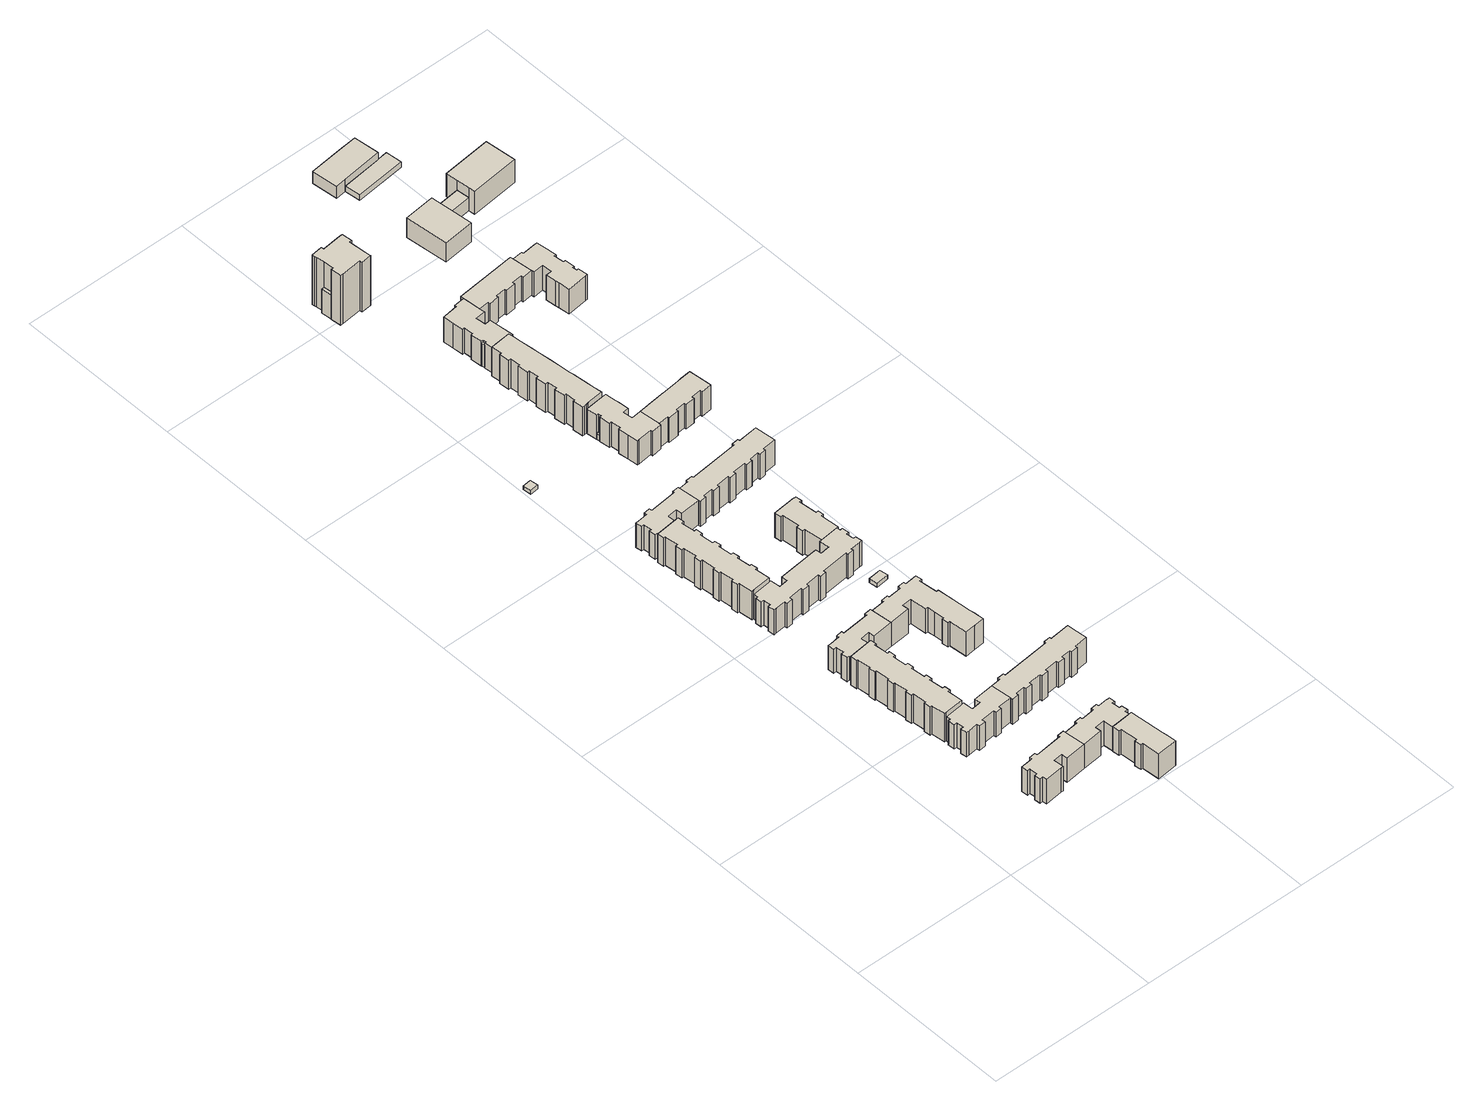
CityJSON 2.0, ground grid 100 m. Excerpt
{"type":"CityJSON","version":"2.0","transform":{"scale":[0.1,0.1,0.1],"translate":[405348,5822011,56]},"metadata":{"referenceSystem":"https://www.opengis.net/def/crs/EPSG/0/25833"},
"CityObjects":{
"building1":{"type":"Building","attributes":{"Gemeindeschluessel":"11000010","BezugspunktDach":"2200","function":"31001_1010","measuredHeight":16.81,"storeysAboveGround":5},"address":[{"country":"Germany","locality":"Berlin","thoroughfareNumber":"2","thoroughfareName":"Arneburger Straße"},{"country":"Germany","locality":"Berlin","thoroughfareNumber":"42","thoroughfareName":"Stendaler Straße"}],"geometry":[{"type":"Solid","lod":"1","boundaries":[[[[0,1,2,3,4,5,6,7,8,9,10,11,12,13,14,15,16,17,18,19,20,21,22]],[[23,24,25,26,27,28,29,30,31,32,33,34,35,36,37,38,39,40,41,42,43,44,45]],[[23,45,22,21]],[[24,23,21,20]],[[25,24,20,19]],[[26,25,19,18]],[[27,26,18,17]],[[28,27,17,16]],[[29,28,16,15]],[[30,29,15,14]],[[31,30,14,13]],[[32,31,13,12]],[[33,32,12,11]],[[34,33,11,10]],[[35,34,10,9]],[[36,35,9,8]],[[37,36,8,7]],[[38,37,7,6]],[[39,38,6,5]],[[40,39,5,4]],[[41,40,4,3]],[[42,41,3,2]],[[43,42,2,1]],[[44,43,1,0]],[[45,44,0,22]]]]}]},
"building2":{"type":"Building","attributes":{"Gemeindeschluessel":"11000010","BezugspunktDach":"2200","function":"31001_1010","measuredHeight":19.49,"storeysAboveGround":6},"address":[{"country":"Germany","locality":"Berlin","thoroughfareNumber":"90, 92, 94, 96, 98","thoroughfareName":"Stendaler Straße"}],"geometry":[{"type":"Solid","lod":"1","boundaries":[[[[46,47,48,49,50,51,52,53,54,55,56,57,58,59,60,61,62,63,64,65,66,67,68,69,70,71,72,73,74,75,76,77,78,79,80,81,82,83,84,85,86,87,88]],[[89,90,91,92,93,94,95,96,97,98,99,100,101,102,103,104,105,106,107,108,109,110,111,112,113,114,115,116,117,118,119,120,121,122,123,124,125,126,127,128,129,130,131]],[[89,131,88,87]],[[90,89,87,86]],[[91,90,86,85]],[[92,91,85,84]],[[93,92,84,83]],[[94,93,83,82]],[[95,94,82,81]],[[96,95,81,80]],[[97,96,80,79]],[[98,97,79,78]],[[99,98,78,77]],[[100,99,77,76]],[[101,100,76,75]],[[102,101,75,74]],[[103,102,74,73]],[[104,103,73,72]],[[105,104,72,71]],[[106,105,71,70]],[[107,106,70,69]],[[108,107,69,68]],[[109,108,68,67]],[[110,109,67,66]],[[111,110,66,65]],[[112,111,65,64]],[[113,112,64,63]],[[114,113,63,62]],[[115,114,62,61]],[[116,115,61,60]],[[117,116,60,59]],[[118,117,59,58]],[[119,118,58,57]],[[120,119,57,56]],[[121,120,56,55]],[[122,121,55,54]],[[123,122,54,53]],[[124,123,53,52]],[[125,124,52,51]],[[126,125,51,50]],[[127,126,50,49]],[[128,127,49,48]],[[129,128,48,47]],[[130,129,47,46]],[[131,130,46,88]]]]}]},
"building3":{"type":"Building","attributes":{"Gemeindeschluessel":"11000010","BezugspunktDach":"2200","function":"31001_1010","measuredHeight":16.73,"storeysAboveGround":5},"address":[{"country":"Germany","locality":"Berlin","thoroughfareNumber":"1","thoroughfareName":"Arneburger Straße"},{"country":"Germany","locality":"Berlin","thoroughfareNumber":"88","thoroughfareName":"Stendaler Straße"}],"geometry":[{"type":"Solid","lod":"1","boundaries":[[[[132,133,134,135,136,137,138,139,140,141,142,143,144,145,146,147,148,149,150,151,152,153,154,155]],[[156,157,158,159,160,161,162,163,164,165,166,167,168,169,170,171,172,173,174,175,176,177,178,179]],[[156,179,155,154]],[[157,156,154,153]],[[158,157,153,152]],[[159,158,152,151]],[[160,159,151,150]],[[161,160,150,149]],[[162,161,149,148]],[[163,162,148,147]],[[164,163,147,146]],[[165,164,146,145]],[[166,165,145,144]],[[167,166,144,143]],[[168,167,143,142]],[[169,168,142,141]],[[170,169,141,140]],[[171,170,140,139]],[[172,171,139,138]],[[173,172,138,137]],[[174,173,137,136]],[[175,174,136,135]],[[176,175,135,134]],[[177,176,134,133]],[[178,177,133,132]],[[179,178,132,155]]]]}]},
"building4":{"type":"Building","attributes":{"Gemeindeschluessel":"11000010","BezugspunktDach":"2200","function":"31001_1010","measuredHeight":16.69,"storeysAboveGround":5},"address":[{"country":"Germany","locality":"Berlin","thoroughfareNumber":"2","thoroughfareName":"Jerichower Straße"},{"country":"Germany","locality":"Berlin","thoroughfareNumber":"100","thoroughfareName":"Stendaler Straße"}],"geometry":[{"type":"Solid","lod":"1","boundaries":[[[[180,181,182,183,184,185,186,187,188,189,190,191,192,193,194,195,196,197,198,199,200,201,202]],[[203,204,205,206,207,208,209,210,211,212,213,214,215,91,90,89,216,217,218,219,220,221,222]],[[203,222,202,201]],[[204,203,201,200]],[[205,204,200,199]],[[206,205,199,198]],[[207,206,198,197]],[[208,207,197,196]],[[209,208,196,195]],[[210,209,195,194]],[[211,210,194,193]],[[212,211,193,192]],[[213,212,192,191]],[[214,213,191,190]],[[215,214,190,189]],[[91,215,189,188]],[[90,91,188,187]],[[89,90,187,186]],[[216,89,186,185]],[[217,216,185,184]],[[218,217,184,183]],[[219,218,183,182]],[[220,219,182,181]],[[221,220,181,180]],[[222,221,180,202]]]]}]},
"building5":{"type":"Building","attributes":{"Gemeindeschluessel":"11000010","BezugspunktDach":"2200","function":"31001_1010","measuredHeight":19.59,"storeysAboveGround":6},"address":[{"country":"Germany","locality":"Berlin","thoroughfareNumber":"124, 126, 128, 130, 132","thoroughfareName":"Stendaler Straße"}],"geometry":[{"type":"Solid","lod":"1","boundaries":[[[[223,224,225,226,227,228,229,230,231,232,233,234,235,236,237,238,239,240,241,242,243,244,245,246,247,248,249,250,251,252,253,254,255,256,257,258,259,260,261,262,263,264,265,266]],[[267,268,269,270,271,272,273,274,275,276,277,278,279,280,281,282,283,284,285,286,287,288,289,290,291,292,293,294,295,296,297,298,299,300,301,302,303,304,305,306,307,308,309,310]],[[267,310,266,265]],[[268,267,265,264]],[[269,268,264,263]],[[270,269,263,262]],[[271,270,262,261]],[[272,271,261,260]],[[273,272,260,259]],[[274,273,259,258]],[[275,274,258,257]],[[276,275,257,256]],[[277,276,256,255]],[[278,277,255,254]],[[279,278,254,253]],[[280,279,253,252]],[[281,280,252,251]],[[282,281,251,250]],[[283,282,250,249]],[[284,283,249,248]],[[285,284,248,247]],[[286,285,247,246]],[[287,286,246,245]],[[288,287,245,244]],[[289,288,244,243]],[[290,289,243,242]],[[291,290,242,241]],[[292,291,241,240]],[[293,292,240,239]],[[294,293,239,238]],[[295,294,238,237]],[[296,295,237,236]],[[297,296,236,235]],[[298,297,235,234]],[[299,298,234,233]],[[300,299,233,232]],[[301,300,232,231]],[[302,301,231,230]],[[303,302,230,229]],[[304,303,229,228]],[[305,304,228,227]],[[306,305,227,226]],[[307,306,226,225]],[[308,307,225,224]],[[309,308,224,223]],[[310,309,223,266]]]]}]},
"building6":{"type":"Building","attributes":{"Gemeindeschluessel":"11000010","BezugspunktDach":"2200","function":"31001_1010","measuredHeight":16.68,"storeysAboveGround":5},"address":[{"country":"Germany","locality":"Berlin","thoroughfareNumber":"4, 6","thoroughfareName":"Arneburger Straße"}],"geometry":[{"type":"Solid","lod":"1","boundaries":[[[[311,312,313,314,315,316,317,318,319,320,321,322,323,324,325,326,327,328,329,330,331,332,333,334]],[[335,336,337,338,339,340,341,342,343,344,345,346,347,348,349,350,351,352,353,354,355,356,357,358]],[[335,358,334,333]],[[336,335,333,332]],[[337,336,332,331]],[[338,337,331,330]],[[339,338,330,329]],[[340,339,329,328]],[[341,340,328,327]],[[342,341,327,326]],[[343,342,326,325]],[[344,343,325,324]],[[345,344,324,323]],[[346,345,323,322]],[[347,346,322,321]],[[348,347,321,320]],[[349,348,320,319]],[[350,349,319,318]],[[351,350,318,317]],[[352,351,317,316]],[[353,352,316,315]],[[354,353,315,314]],[[355,354,314,313]],[[356,355,313,312]],[[357,356,312,311]],[[358,357,311,334]]]]}]},
"building7":{"type":"Building","attributes":{"Gemeindeschluessel":"11000010","BezugspunktDach":"2200","function":"31001_1010","measuredHeight":16.98,"storeysAboveGround":5},"address":[{"country":"Germany","locality":"Berlin","thoroughfareNumber":"10, 8","thoroughfareName":"Arneburger Straße"}],"geometry":[{"type":"Solid","lod":"1","boundaries":[[[[359,360,361,362,363,364,365,366,367,368,369,370,371]],[[372,373,374,375,376,377,378,379,380,381,382,383,384]],[[372,384,371,370]],[[373,372,370,369]],[[374,373,369,368]],[[375,374,368,367]],[[376,375,367,366]],[[377,376,366,365]],[[378,377,365,364]],[[379,378,364,363]],[[380,379,363,362]],[[381,380,362,361]],[[382,381,361,360]],[[383,382,360,359]],[[384,383,359,371]]]]}]},
"building8":{"type":"Building","attributes":{"Gemeindeschluessel":"11000010","BezugspunktDach":"2200","function":"31001_2523","measuredHeight":2.59,"storeysAboveGround":1},"address":[{"country":"Germany","locality":"Berlin","thoroughfareNumber":"160","thoroughfareName":"Stendaler Straße"}],"geometry":[{"type":"Solid","lod":"1","boundaries":[[[[385,386,387,388]],[[389,390,391,392]],[[389,392,388,387]],[[390,389,387,386]],[[391,390,386,385]],[[392,391,385,388]]]]}]},
"building9":{"type":"Building","attributes":{"Gemeindeschluessel":"11000010","BezugspunktDach":"2200","function":"31001_1010","measuredHeight":16.83,"storeysAboveGround":5},"address":[{"country":"Germany","locality":"Berlin","thoroughfareNumber":"134, 136","thoroughfareName":"Stendaler Straße"}],"geometry":[{"type":"Solid","lod":"1","boundaries":[[[[393,394,395,396,397,398,399,400,401,402,403,404,405,406,407,408,409,410,411,412,413,414,415]],[[416,417,418,419,420,421,422,423,424,425,426,427,428,269,268,267,429,430,431,432,433,434,435]],[[416,435,415,414]],[[417,416,414,413]],[[418,417,413,412]],[[419,418,412,411]],[[420,419,411,410]],[[421,420,410,409]],[[422,421,409,408]],[[423,422,408,407]],[[424,423,407,406]],[[425,424,406,405]],[[426,425,405,404]],[[427,426,404,403]],[[428,427,403,402]],[[269,428,402,401]],[[268,269,401,400]],[[267,268,400,399]],[[429,267,399,398]],[[430,429,398,397]],[[431,430,397,396]],[[432,431,396,395]],[[433,432,395,394]],[[434,433,394,393]],[[435,434,393,415]]]]}]},
"building10":{"type":"Building","attributes":{"Gemeindeschluessel":"11000010","BezugspunktDach":"2200","function":"31001_1010","measuredHeight":16.94,"storeysAboveGround":5},"address":[{"country":"Germany","locality":"Berlin","thoroughfareNumber":"1, 3, 5","thoroughfareName":"Jerichower Straße"},{"country":"Germany","locality":"Berlin","thoroughfareNumber":"122","thoroughfareName":"Stendaler Straße"}],"geometry":[{"type":"Solid","lod":"1","boundaries":[[[[436,437,438,439,440,441,442,443,444,445,446,447,448,449,450,451,452,453,454,455,456,457,458,459,460,461,462,463,464,465,466,467,468,469,470,471,472,473,474,475,476,477,478,479]],[[480,481,482,483,484,485,486,487,488,489,490,491,492,493,494,495,496,497,498,499,500,501,502,503,504,505,506,507,508,509,510,511,512,513,514,515,516,517,518,519,520,521,522,523]],[[480,523,479,478]],[[481,480,478,477]],[[482,481,477,476]],[[483,482,476,475]],[[484,483,475,474]],[[485,484,474,473]],[[486,485,473,472]],[[487,486,472,471]],[[488,487,471,470]],[[489,488,470,469]],[[490,489,469,468]],[[491,490,468,467]],[[492,491,467,466]],[[493,492,466,465]],[[494,493,465,464]],[[495,494,464,463]],[[496,495,463,462]],[[497,496,462,461]],[[498,497,461,460]],[[499,498,460,459]],[[500,499,459,458]],[[501,500,458,457]],[[502,501,457,456]],[[503,502,456,455]],[[504,503,455,454]],[[505,504,454,453]],[[506,505,453,452]],[[507,506,452,451]],[[508,507,451,450]],[[509,508,450,449]],[[510,509,449,448]],[[511,510,448,447]],[[512,511,447,446]],[[513,512,446,445]],[[514,513,445,444]],[[515,514,444,443]],[[516,515,443,442]],[[517,516,442,441]],[[518,517,441,440]],[[519,518,440,439]],[[520,519,439,438]],[[521,520,438,437]],[[522,521,437,436]],[[523,522,436,479]]]]}]},
"building11":{"type":"Building","attributes":{"Gemeindeschluessel":"11000010","BezugspunktDach":"2200","function":"31001_1010","measuredHeight":17.28,"storeysAboveGround":5},"address":[{"country":"Germany","locality":"Berlin","thoroughfareNumber":"11, 3, 5, 7, 9","thoroughfareName":"Arneburger Straße"}],"geometry":[{"type":"Solid","lod":"1","boundaries":[[[[146,524,525,526,527,528,529,530,531,532,533,534,535,536,537,538,539,540,541,542,543,544,545,546,547,548,549,550,551,552,553,147]],[[554,555,556,557,558,559,560,561,562,563,564,565,566,567,568,569,570,571,572,573,574,575,576,577,578,579,580,581,582,583,584,585]],[[554,585,147,553]],[[555,554,553,552]],[[556,555,552,551]],[[557,556,551,550]],[[558,557,550,549]],[[559,558,549,548]],[[560,559,548,547]],[[561,560,547,546]],[[562,561,546,545]],[[563,562,545,544]],[[564,563,544,543]],[[565,564,543,542]],[[566,565,542,541]],[[567,566,541,540]],[[568,567,540,539]],[[569,568,539,538]],[[570,569,538,537]],[[571,570,537,536]],[[572,571,536,535]],[[573,572,535,534]],[[574,573,534,533]],[[575,574,533,532]],[[576,575,532,531]],[[577,576,531,530]],[[578,577,530,529]],[[579,578,529,528]],[[580,579,528,527]],[[581,580,527,526]],[[582,581,526,525]],[[583,582,525,524]],[[584,583,524,146]],[[585,584,146,147]]]]}]},
"building12":{"type":"Building","attributes":{"Gemeindeschluessel":"11000010","BezugspunktDach":"2200","function":"31001_1010","measuredHeight":16.7,"storeysAboveGround":5},"address":[{"country":"Germany","locality":"Berlin","thoroughfareNumber":"10, 4, 6, 8","thoroughfareName":"Jerichower Straße"}],"geometry":[{"type":"Solid","lod":"1","boundaries":[[[[586,587,588,589,590,591,592,593,594,595,596,597,598,599,600,601,602,603,604,605,606,607,608,609,610,611,612,613,614,615,616]],[[617,618,619,620,621,622,623,624,625,626,627,628,629,630,631,632,633,634,635,636,637,638,639,640,641,642,643,644,645,212,211]],[[617,211,616,615]],[[618,617,615,614]],[[619,618,614,613]],[[620,619,613,612]],[[621,620,612,611]],[[622,621,611,610]],[[623,622,610,609]],[[624,623,609,608]],[[625,624,608,607]],[[626,625,607,606]],[[627,626,606,605]],[[628,627,605,604]],[[629,628,604,603]],[[630,629,603,602]],[[631,630,602,601]],[[632,631,601,600]],[[633,632,600,599]],[[634,633,599,598]],[[635,634,598,597]],[[636,635,597,596]],[[637,636,596,595]],[[638,637,595,594]],[[639,638,594,593]],[[640,639,593,592]],[[641,640,592,591]],[[642,641,591,590]],[[643,642,590,589]],[[644,643,589,588]],[[645,644,588,587]],[[212,645,587,586]],[[211,212,586,616]]]]}]},
"building13":{"type":"Building","attributes":{"Gemeindeschluessel":"11000010","BezugspunktDach":"2200","function":"51009_1610","measuredHeight":4.31,"storeysAboveGround":0},"address":[{"country":"Germany","locality":"Berlin"}],"geometry":[{"type":"Solid","lod":"1","boundaries":[[[[646,647,648,649]],[[650,651,652,653]],[[650,653,649,648]],[[651,650,648,647]],[[652,651,647,646]],[[653,652,646,649]]]]}]},
"building14":{"type":"Building","attributes":{"Gemeindeschluessel":"11000010","BezugspunktDach":"2200","function":"31001_2523","measuredHeight":2.83,"storeysAboveGround":1},"address":[{"country":"Germany","locality":"Berlin","thoroughfareNumber":"1 (1)","thoroughfareName":"Jerichower Straße"}],"geometry":[{"type":"Solid","lod":"1","boundaries":[[[[654,655,656,657]],[[658,659,660,661]],[[658,661,657,656]],[[659,658,656,655]],[[660,659,655,654]],[[661,660,654,657]]]]}]},
"building15":{"type":"Building","attributes":{"Gemeindeschluessel":"11000010","BezugspunktDach":"2200","function":"31001_1010","measuredHeight":16.86,"storeysAboveGround":5},"address":[{"country":"Germany","locality":"Berlin","thoroughfareNumber":"7, 9","thoroughfareName":"Jerichower Straße"}],"geometry":[{"type":"Solid","lod":"1","boundaries":[[[[662,663,664,665,666,667,668,669,670,671,672,673,674,675,676,677,678,679,680]],[[681,682,683,684,685,686,687,688,689,690,691,692,693,694,695,696,697,698,699]],[[681,699,680,679]],[[682,681,679,678]],[[683,682,678,677]],[[684,683,677,676]],[[685,684,676,675]],[[686,685,675,674]],[[687,686,674,673]],[[688,687,673,672]],[[689,688,672,671]],[[690,689,671,670]],[[691,690,670,669]],[[692,691,669,668]],[[693,692,668,667]],[[694,693,667,666]],[[695,694,666,665]],[[696,695,665,664]],[[697,696,664,663]],[[698,697,663,662]],[[699,698,662,680]]]]}]},
"building16":{"type":"Building","attributes":{"Gemeindeschluessel":"11000010","BezugspunktDach":"2200","function":"51009_1610","measuredHeight":4.09,"storeysAboveGround":0},"address":[{"country":"Germany","locality":"Berlin"}],"geometry":[{"type":"Solid","lod":"1","boundaries":[[[[700,701,702,703]],[[704,705,706,707]],[[704,707,703,702]],[[705,704,702,701]],[[706,705,701,700]],[[707,706,700,703]]]]}]},
"building17":{"type":"Building","attributes":{"Gemeindeschluessel":"11000010","BezugspunktDach":"2200","function":"31001_1010","measuredHeight":17.3,"storeysAboveGround":5},"address":[{"country":"Germany","locality":"Berlin","thoroughfareNumber":"138, 140, 142, 144, 146","thoroughfareName":"Stendaler Straße"}],"geometry":[{"type":"Solid","lod":"1","boundaries":[[[[405,708,709,710,711,712,713,714,715,716,717,718,719,720,721,722,723,724,725,726,727,728,729,730,731,732,733,734,735,736,737,406]],[[738,739,740,741,742,743,744,745,746,747,748,749,750,751,752,753,754,755,756,757,758,759,760,761,762,763,764,765,766,767,768,769]],[[738,769,406,737]],[[739,738,737,736]],[[740,739,736,735]],[[741,740,735,734]],[[742,741,734,733]],[[743,742,733,732]],[[744,743,732,731]],[[745,744,731,730]],[[746,745,730,729]],[[747,746,729,728]],[[748,747,728,727]],[[749,748,727,726]],[[750,749,726,725]],[[751,750,725,724]],[[752,751,724,723]],[[753,752,723,722]],[[754,753,722,721]],[[755,754,721,720]],[[756,755,720,719]],[[757,756,719,718]],[[758,757,718,717]],[[759,758,717,716]],[[760,759,716,715]],[[761,760,715,714]],[[762,761,714,713]],[[763,762,713,712]],[[764,763,712,711]],[[765,764,711,710]],[[766,765,710,709]],[[767,766,709,708]],[[768,767,708,405]],[[769,768,405,406]]]]}]},
"building18":{"type":"Building","attributes":{"Gemeindeschluessel":"11000010","BezugspunktDach":"2200","function":"51009_1610","measuredHeight":16.59,"storeysAboveGround":0},"address":[{"country":"Germany","locality":"Berlin"}],"geometry":[{"type":"Solid","lod":"1","boundaries":[[[[770,771,772,773]],[[774,775,776,777]],[[774,777,773,772]],[[775,774,772,771]],[[776,775,771,770]],[[777,776,770,773]]]]}]},
"building19":{"type":"Building","attributes":{"Gemeindeschluessel":"11000010","BezugspunktDach":"2200","function":"31001_1010","measuredHeight":16.85,"storeysAboveGround":5},"address":[{"country":"Germany","locality":"Berlin","thoroughfareNumber":"32, 34","thoroughfareName":"Tangermünder Straße"}],"geometry":[{"type":"Solid","lod":"1","boundaries":[[[[778,779,780,781,782,783,784,785,786,787,788,789,790,791,792,793,794,795,796,797,798,799,800,801,802,803]],[[804,805,806,807,808,809,810,811,812,813,814,815,816,817,818,819,820,821,822,823,824,825,826,827,828,829]],[[804,829,803,802]],[[805,804,802,801]],[[806,805,801,800]],[[807,806,800,799]],[[808,807,799,798]],[[809,808,798,797]],[[810,809,797,796]],[[811,810,796,795]],[[812,811,795,794]],[[813,812,794,793]],[[814,813,793,792]],[[815,814,792,791]],[[816,815,791,790]],[[817,816,790,789]],[[818,817,789,788]],[[819,818,788,787]],[[820,819,787,786]],[[821,820,786,785]],[[822,821,785,784]],[[823,822,784,783]],[[824,823,783,782]],[[825,824,782,781]],[[826,825,781,780]],[[827,826,780,779]],[[828,827,779,778]],[[829,828,778,803]]]]}]},
"building20":{"type":"Building","attributes":{"Gemeindeschluessel":"11000010","BezugspunktDach":"2200","function":"31001_1010","measuredHeight":19.95,"storeysAboveGround":6},"address":[{"country":"Germany","locality":"Berlin","thoroughfareNumber":"10, 2B, 4, 6, 8","thoroughfareName":"Tangermünder Straße"}],"geometry":[{"type":"Solid","lod":"1","boundaries":[[[[830,831,832,833,834,835,836,837,838,839,840,841,842,843,844,845,846,847,848,849,850,851,852,853,854,855,856,857,858,859,860,861,862,863,864,865,866]],[[867,868,869,870,871,872,873,874,875,876,877,878,879,880,881,882,883,884,885,886,887,888,889,890,891,892,893,894,895,896,897,898,899,900,901,902,903]],[[867,903,866,865]],[[868,867,865,864]],[[869,868,864,863]],[[870,869,863,862]],[[871,870,862,861]],[[872,871,861,860]],[[873,872,860,859]],[[874,873,859,858]],[[875,874,858,857]],[[876,875,857,856]],[[877,876,856,855]],[[878,877,855,854]],[[879,878,854,853]],[[880,879,853,852]],[[881,880,852,851]],[[882,881,851,850]],[[883,882,850,849]],[[884,883,849,848]],[[885,884,848,847]],[[886,885,847,846]],[[887,886,846,845]],[[888,887,845,844]],[[889,888,844,843]],[[890,889,843,842]],[[891,890,842,841]],[[892,891,841,840]],[[893,892,840,839]],[[894,893,839,838]],[[895,894,838,837]],[[896,895,837,836]],[[897,896,836,835]],[[898,897,835,834]],[[899,898,834,833]],[[900,899,833,832]],[[901,900,832,831]],[[902,901,831,830]],[[903,902,830,866]]]]}]},
"building21":{"type":"Building","attributes":{"Gemeindeschluessel":"11000010","BezugspunktDach":"2200","function":"51009_1610","measuredHeight":15.57,"storeysAboveGround":0},"address":[{"country":"Germany","locality":"Berlin"}],"geometry":[{"type":"Solid","lod":"1","boundaries":[[[[904,905,906,907]],[[908,909,910,911]],[[908,911,907,906]],[[909,908,906,905]],[[910,909,905,904]],[[911,910,904,907]]]]}]},
"building22":{"type":"Building","attributes":{"Gemeindeschluessel":"11000010","BezugspunktDach":"2200","function":"31001_1010","measuredHeight":34.2,"storeysAboveGround":12},"address":[{"country":"Germany","locality":"Berlin","thoroughfareNumber":"3","thoroughfareName":"Tangermünder Straße"}],"geometry":[{"type":"Solid","lod":"1","boundaries":[[[[912,913,914,915,916,917,918,919,920,921,922,923,924,925,926,927,928,929]],[[930,931,932,933,934,935,936,937,938,939,940,941,942,943,944,945,946,947]],[[930,947,929,928]],[[931,930,928,927]],[[932,931,927,926]],[[933,932,926,925]],[[934,933,925,924]],[[935,934,924,923]],[[936,935,923,922]],[[937,936,922,921]],[[938,937,921,920]],[[939,938,920,919]],[[940,939,919,918]],[[941,940,918,917]],[[942,941,917,916]],[[943,942,916,915]],[[944,943,915,914]],[[945,944,914,913]],[[946,945,913,912]],[[947,946,912,929]]]]}]},
"building23":{"type":"Building","attributes":{"Gemeindeschluessel":"11000010","BezugspunktDach":"2200","function":"31001_1010","measuredHeight":17.06,"storeysAboveGround":5},"address":[{"country":"Germany","locality":"Berlin","thoroughfareNumber":"12, 14","thoroughfareName":"Tangermünder Straße"}],"geometry":[{"type":"Solid","lod":"1","boundaries":[[[[948,949,950,951,952,953,954,955,956,957,958,959,960,961,962,963,964,965,966,967,968,969,970,971,972]],[[973,974,975,976,977,978,979,980,981,982,983,984,985,986,987,988,989,990,991,992,993,994,995,996,997]],[[973,997,972,971]],[[974,973,971,970]],[[975,974,970,969]],[[976,975,969,968]],[[977,976,968,967]],[[978,977,967,966]],[[979,978,966,965]],[[980,979,965,964]],[[981,980,964,963]],[[982,981,963,962]],[[983,982,962,961]],[[984,983,961,960]],[[985,984,960,959]],[[986,985,959,958]],[[987,986,958,957]],[[988,987,957,956]],[[989,988,956,955]],[[990,989,955,954]],[[991,990,954,953]],[[992,991,953,952]],[[993,992,952,951]],[[994,993,951,950]],[[995,994,950,949]],[[996,995,949,948]],[[997,996,948,972]]]]}]},
"building24":{"type":"Building","attributes":{"Gemeindeschluessel":"11000010","BezugspunktDach":"2200","function":"31001_1010","measuredHeight":16.9,"storeysAboveGround":5},"address":[{"country":"Germany","locality":"Berlin","thoroughfareNumber":"36, 38, 40","thoroughfareName":"Tangermünder Straße"}],"geometry":[{"type":"Solid","lod":"1","boundaries":[[[[793,998,999,1000,1001,1002,1003,1004,1005,1006,1007,1008,1009,1010,1011,1012,1013,1014,1015,1016,794]],[[1017,1018,1019,1020,1021,1022,1023,1024,1025,1026,1027,1028,1029,1030,1031,1032,1033,1034,1035,1036,1037]],[[1017,1037,794,1016]],[[1018,1017,1016,1015]],[[1019,1018,1015,1014]],[[1020,1019,1014,1013]],[[1021,1020,1013,1012]],[[1022,1021,1012,1011]],[[1023,1022,1011,1010]],[[1024,1023,1010,1009]],[[1025,1024,1009,1008]],[[1026,1025,1008,1007]],[[1027,1026,1007,1006]],[[1028,1027,1006,1005]],[[1029,1028,1005,1004]],[[1030,1029,1004,1003]],[[1031,1030,1003,1002]],[[1032,1031,1002,1001]],[[1033,1032,1001,1000]],[[1034,1033,1000,999]],[[1035,1034,999,998]],[[1036,1035,998,793]],[[1037,1036,793,794]]]]}]},
"building25":{"type":"Building","attributes":{"Gemeindeschluessel":"11000010","BezugspunktDach":"2200","function":"31001_1010","measuredHeight":16.89,"storeysAboveGround":5},"address":[{"country":"Germany","locality":"Berlin","thoroughfareNumber":"16, 18, 20","thoroughfareName":"Tangermünder Straße"}],"geometry":[{"type":"Solid","lod":"1","boundaries":[[[[968,967,966,1038,1039,1040,1041,1042,1043,1044,1045,1046,1047,1048,1049,1050,1051,1052,1053]],[[1054,1055,1056,1057,1058,1059,1060,1061,1062,1063,1064,1065,1066,1067,1068,1069,1070,1071,1072]],[[1054,1072,1053,1052]],[[1055,1054,1052,1051]],[[1056,1055,1051,1050]],[[1057,1056,1050,1049]],[[1058,1057,1049,1048]],[[1059,1058,1048,1047]],[[1060,1059,1047,1046]],[[1061,1060,1046,1045]],[[1062,1061,1045,1044]],[[1063,1062,1044,1043]],[[1064,1063,1043,1042]],[[1065,1064,1042,1041]],[[1066,1065,1041,1040]],[[1067,1066,1040,1039]],[[1068,1067,1039,1038]],[[1069,1068,1038,966]],[[1070,1069,966,967]],[[1071,1070,967,968]],[[1072,1071,968,1053]]]]}]},
"building26":{"type":"Building","attributes":{"Gemeindeschluessel":"11000010","BezugspunktDach":"2200","function":"31001_1010","measuredHeight":16.91,"storeysAboveGround":5},"address":[{"country":"Germany","locality":"Berlin","thoroughfareNumber":"22, 24","thoroughfareName":"Tangermünder Straße"}],"geometry":[{"type":"Solid","lod":"1","boundaries":[[[[1050,1049,1048,1073,1074,1075,1076,1077,1078,1079,1080,1081,1082,1083,1084,1085,1086,1087,1088,1089,1090,1091,1092,1093,1094,1051]],[[1095,1096,1097,1098,1099,1100,1101,1102,1103,1104,1105,1106,1107,1108,1109,1110,1111,1112,1113,1114,1115,1116,1117,1118,1119,1120]],[[1095,1120,1051,1094]],[[1096,1095,1094,1093]],[[1097,1096,1093,1092]],[[1098,1097,1092,1091]],[[1099,1098,1091,1090]],[[1100,1099,1090,1089]],[[1101,1100,1089,1088]],[[1102,1101,1088,1087]],[[1103,1102,1087,1086]],[[1104,1103,1086,1085]],[[1105,1104,1085,1084]],[[1106,1105,1084,1083]],[[1107,1106,1083,1082]],[[1108,1107,1082,1081]],[[1109,1108,1081,1080]],[[1110,1109,1080,1079]],[[1111,1110,1079,1078]],[[1112,1111,1078,1077]],[[1113,1112,1077,1076]],[[1114,1113,1076,1075]],[[1115,1114,1075,1074]],[[1116,1115,1074,1073]],[[1117,1116,1073,1048]],[[1118,1117,1048,1049]],[[1119,1118,1049,1050]],[[1120,1119,1050,1051]]]]}]},
"building27":{"type":"Building","attributes":{"Gemeindeschluessel":"11000010","function":"31001_3211"},"address":[{"country":"Germany","locality":"Berlin","thoroughfareNumber":"5","thoroughfareName":"Tangermünder Straße"}],"children":["building27-1","building27-2"]},
"building27-1":{"type":"BuildingPart","attributes":{"BezugspunktDach":"2200","measuredHeight":8.35,"storeysAboveGround":2},"parents":["building27"],"geometry":[{"type":"MultiSurface","lod":"1","boundaries":[[[1121,1122,1123,1124,1125,1126]],[[1127,1128,1129,1130,1131,1132]],[[1127,1132,1126,1125]],[[1128,1127,1125,1124]],[[1129,1128,1124,1123]],[[1130,1129,1133,1134,1135,1136,1137,1123,1122]],[[1131,1130,1122,1121]],[[1132,1131,1121,1126]],[[1137,1136,1135,1134,1133]]]}]},
"building27-2":{"type":"BuildingPart","attributes":{"BezugspunktDach":"2200","measuredHeight":3.61,"storeysAboveGround":2},"parents":["building27"],"geometry":[{"type":"Solid","lod":"1","boundaries":[[[[1138,1139,1140,1137,1136]],[[1134,1141,1142,1143,1135]],[[1141,1134,1137,1140]],[[1142,1141,1140,1139]],[[1143,1142,1139,1138]],[[1135,1143,1138,1136]],[[1135,1136,1137,1134]]]]}]},
"building28":{"type":"Building","attributes":{"name":"Kinder- u. Jugendwerk \"Arche\"","Gemeindeschluessel":"11000010","function":"31001_3040"},"address":[{"country":"Germany","locality":"Berlin","thoroughfareNumber":"7","thoroughfareName":"Tangermünder Straße"}],"children":["building28-1","building28-2","building28-3"]},
"building28-1":{"type":"BuildingPart","attributes":{"BezugspunktDach":"2200","measuredHeight":15.86,"storeysAboveGround":4},"parents":["building28"],"geometry":[{"type":"MultiSurface","lod":"1","boundaries":[[[1144,1145,1146,1147,1148,1149]],[[1150,1151,1152,1153,1154,1155]],[[1150,1155,1149,1148]],[[1151,1150,1148,1147]],[[1152,1151,1147,1146]],[[1153,1152,1146,1145]],[[1154,1153,1156,1157,1158,1159,1145,1144]],[[1155,1154,1144,1149]],[[1159,1158,1157,1156]]]}]},
"building28-2":{"type":"BuildingPart","attributes":{"BezugspunktDach":"2200","measuredHeight":8.89,"storeysAboveGround":4},"parents":["building28"],"geometry":[{"type":"Solid","lod":"1","boundaries":[[[[1160,1159,1158,1161]],[[1157,1156,1162,1163]],[[1157,1163,1161,1158]],[[1162,1156,1159,1160]],[[1157,1158,1159,1156]],[[1162,1160,1161,1163]]]]}]},
"building28-3":{"type":"BuildingPart","attributes":{"BezugspunktDach":"2200","measuredHeight":13.27,"storeysAboveGround":4},"parents":["building28"],"geometry":[{"type":"MultiSurface","lod":"1","boundaries":[[[1164,1165,1166,1167,1168,1169]],[[1170,1171,1172,1173,1174,1175]],[[1170,1175,1169,1168]],[[1171,1170,1168,1167]],[[1160,1161,1167,1166]],[[1172,1171,1176,1163,1162]],[[1173,1172,1166,1165]],[[1174,1173,1165,1164]],[[1175,1174,1164,1169]],[[1162,1163,1176,1161,1160]]]}]}
},
"vertices":[
[428,348,176],[444,350,176],[449,303,176],[433,302,176],[437,266,176],[453,268,176],[456,242,176],[564,254,176],[577,255,176],[571,315,176],[626,321,176],[631,285,176],[754,299,176],[741,422,176],[740,434,176],[700,430,176],[701,417,176],[537,399,176],[535,414,176],[496,410,176],[498,395,176],[440,389,176],[424,387,176],[440,389,8],[498,395,8],[496,410,8],[535,414,8],[537,399,8],[701,417,8],[700,430,8],[740,434,8],[741,422,8],[754,299,8],[631,285,8],[626,321,8],[571,315,8],[577,255,8],[564,254,8],[456,242,8],[453,268,8],[437,266,8],[433,302,8],[449,303,8],[444,350,8],[428,348,8],[424,387,8],
[300,1444,206],[306,1444,206],[316,1365,206],[308,1364,206],[313,1326,206],[320,1327,206],[330,1246,206],[321,1245,206],[325,1206,206],[334,1207,206],[343,1128,206],[334,1127,206],[338,1088,206],[348,1089,206],[358,1008,206],[347,1007,206],[351,967,206],[362,969,206],[372,887,206],[383,888,206],[495,900,206],[486,988,206],[500,989,206],[496,1025,206],[482,1024,206],[473,1106,206],[487,1107,206],[483,1144,206],[469,1142,206],[461,1224,206],[474,1226,206],[470,1264,206],[456,1262,206],[448,1343,206],[462,1344,206],[458,1382,206],[444,1380,206],[435,1464,206],[447,1465,206],[443,1501,206],[431,1500,206],[318,1486,206],[295,1484,206],[318,1486,11],[431,1500,11],[443,1501,11],[447,1465,11],[435,1464,11],[444,1380,11],[458,1382,11],[462,1344,11],[448,1343,11],[456,1262,11],[470,1264,11],[474,1226,11],[461,1224,11],[469,1142,11],[483,1144,11],[487,1107,11],[473,1106,11],[482,1024,11],[496,1025,11],[500,989,11],[486,988,11],[495,900,11],[383,888,11],[372,887,11],[362,969,11],[351,967,11],[347,1007,11],[358,1008,11],[348,1089,11],[338,1088,11],[334,1127,11],[343,1128,11],[334,1207,11],[325,1206,11],[321,1245,11],[330,1246,11],[320,1327,11],[313,1326,11],[308,1364,11],[316,1365,11],[306,1444,11],[300,1444,11],[295,1484,11],
[375,820,178],[391,821,178],[396,779,178],[379,777,178],[383,740,178],[400,742,178],[457,748,178],[459,731,178],[499,735,178],[497,752,178],[579,761,178],[581,745,178],[618,749,178],[617,765,178],[701,774,178],[688,896,178],[565,883,178],[569,848,178],[513,842,178],[508,901,178],[495,900,178],[383,888,178],[386,861,178],[372,860,178],[386,861,10],[383,888,10],[495,900,10],[508,901,10],[513,842,10],[569,848,10],[565,883,10],[688,896,10],[701,774,10],[617,765,10],[618,749,10],[581,745,10],[579,761,10],[497,752,10],[499,735,10],[459,731,10],[457,748,10],[400,742,10],[383,740,10],[379,777,10],[396,779,10],[391,821,10],[375,820,10],[372,860,10],
[288,1597,177],[306,1599,177],[311,1551,177],[293,1549,177],[297,1511,177],[315,1513,177],[318,1486,177],[431,1500,177],[443,1501,177],[435,1561,177],[491,1568,177],[495,1532,177],[618,1545,177],[604,1668,177],[603,1680,177],[562,1676,177],[564,1663,177],[398,1646,177],[397,1661,177],[360,1657,177],[362,1642,177],[302,1635,177],[285,1634,177],[302,1635,11],[362,1642,11],[360,1657,11],[397,1661,11],[398,1646,11],[564,1663,11],[562,1676,11],[603,1680,11],[604,1668,11],[618,1545,11],[495,1532,11],[491,1568,11],[435,1561,11],[315,1513,11],[297,1511,11],[293,1549,11],[311,1551,11],[306,1599,11],[288,1597,11],[285,1634,11],
[165,2692,210],[176,2693,210],[185,2614,210],[173,2613,210],[178,2572,210],[189,2573,210],[198,2495,210],[186,2493,210],[191,2453,210],[202,2454,210],[211,2375,210],[200,2373,210],[204,2334,210],[215,2335,210],[224,2256,210],[213,2254,210],[217,2215,210],[228,2216,210],[238,2133,210],[249,2134,210],[361,2146,210],[351,2233,210],[363,2235,210],[359,2273,210],[347,2272,210],[338,2351,210],[351,2352,210],[346,2391,210],[333,2389,210],[324,2472,210],[338,2473,210],[334,2509,210],[320,2508,210],[311,2589,210],[325,2591,210],[321,2630,210],[307,2628,210],[298,2708,210],[313,2710,210],[309,2748,210],[305,2748,210],[293,2746,210],[183,2734,210],[160,2732,210],[183,2734,14],[293,2746,14],[305,2748,14],[309,2748,14],[313,2710,14],[298,2708,14],[307,2628,14],[321,2630,14],[325,2591,14],[311,2589,14],[320,2508,14],[334,2509,14],[338,2473,14],[324,2472,14],[333,2389,14],[346,2391,14],[351,2352,14],[338,2351,14],[347,2272,14],[359,2273,14],[363,2235,14],[351,2233,14],[361,2146,14],[249,2134,14],[238,2133,14],[228,2216,14],[217,2215,14],[213,2254,14],[224,2256,14],[215,2335,14],[204,2334,14],[200,2373,14],[211,2375,14],[202,2454,14],[191,2453,14],[186,2493,14],[198,2495,14],[189,2573,14],[178,2572,14],[173,2613,14],[185,2614,14],[176,2693,14],[165,2692,14],[160,2732,14],
[754,299,175],[875,312,175],[872,347,175],[932,353,175],[938,296,175],[1056,307,175],[1053,332,175],[1070,334,175],[1066,372,175],[1050,371,175],[1045,417,175],[1062,419,175],[1058,454,175],[1042,452,175],[1042,455,175],[983,448,175],[982,463,175],[943,458,175],[945,444,175],[864,435,175],[863,449,175],[823,444,175],[825,431,175],[741,422,175],[825,431,9],[823,444,9],[863,449,9],[864,435,9],[945,444,9],[943,458,9],[982,463,9],[983,448,9],[1042,455,9],[1042,452,9],[1058,454,9],[1062,419,9],[1045,417,9],[1050,371,9],[1066,372,9],[1070,334,9],[1053,332,9],[1056,307,9],[938,296,9],[932,353,9],[872,347,9],[875,312,9],[754,299,9],[741,422,9],
[942,254,176],[955,255,176],[964,152,176],[951,150,176],[956,111,176],[968,112,176],[978,6,176],[1099,19,176],[1094,76,176],[1090,105,176],[1070,308,176],[1056,307,176],[938,296,176],[1056,307,6],[1070,308,6],[1090,105,6],[1094,76,6],[1099,19,6],[978,6,6],[968,112,6],[956,111,6],[951,150,6],[964,152,6],[955,255,6],[942,254,6],[938,296,6],
[10,3483,51],[60,3488,51],[55,3537,51],[5,3532,51],[55,3537,25],[60,3488,25],[10,3483,25],[5,3532,25],
[157,2843,182],[171,2844,182],[177,2796,182],[162,2795,182],[166,2756,182],[181,2758,182],[183,2734,182],[293,2746,182],[305,2748,182],[299,2808,182],[356,2814,182],[360,2778,182],[482,2791,182],[469,2914,182],[468,2924,182],[430,2920,182],[431,2910,182],[267,2892,182],[266,2908,182],[228,2904,182],[230,2888,182],[167,2881,182],[152,2880,182],[167,2881,14],[230,2888,14],[228,2904,14],[266,2908,14],[267,2892,14],[431,2910,14],[430,2920,14],[468,2924,14],[469,2914,14],[482,2791,14],[360,2778,14],[356,2814,14],[299,2808,14],[181,2758,14],[166,2756,14],[162,2795,14],[177,2796,14],[171,2844,14],[157,2843,14],[152,2880,14],
[240,2068,183],[256,2070,183],[261,2026,183],[245,2024,183],[249,1986,183],[265,1987,183],[325,1994,183],[327,1978,183],[364,1982,183],[362,1998,183],[445,2007,183],[446,1992,183],[486,1996,183],[484,2011,183],[569,2020,183],[571,2006,183],[608,2010,183],[607,2024,183],[771,2042,183],[772,2029,183],[809,2033,183],[807,2046,183],[868,2052,183],[884,2054,183],[879,2093,183],[864,2092,183],[859,2136,183],[875,2137,183],[870,2178,183],[855,2177,183],[853,2200,183],[742,2188,183],[729,2186,183],[736,2128,183],[680,2121,183],[675,2156,183],[429,2129,183],[434,2094,183],[378,2087,183],[371,2147,183],[361,2146,183],[249,2134,183],[252,2107,183],[235,2105,183],[252,2107,13],[249,2134,13],[361,2146,13],[371,2147,13],[378,2087,13],[434,2094,13],[429,2129,13],[675,2156,13],[680,2121,13],[736,2128,13],[729,2186,13],[742,2188,13],[853,2200,13],[855,2177,13],[870,2178,13],[875,2137,13],[859,2136,13],[864,2092,13],[879,2093,13],[884,2054,13],[868,2052,13],[807,2046,13],[809,2033,13],[772,2029,13],[771,2042,13],[607,2024,13],[608,2010,13],[571,2006,13],[569,2020,13],[484,2011,13],[486,1996,13],[446,1992,13],[445,2007,13],[362,1998,13],[364,1982,13],[327,1978,13],[325,1994,13],[265,1987,13],[249,1986,13],[245,2024,13],[261,2026,13],[256,2070,13],[240,2068,13],[235,2105,13],
[702,758,178],[742,763,178],[741,778,178],[797,784,178],[799,769,178],[839,773,178],[837,789,178],[915,797,178],[916,782,178],[957,787,178],[955,801,178],[1034,810,178],[1036,796,178],[1076,800,178],[1074,814,178],[1129,820,178],[1131,806,178],[1172,811,178],[1170,825,178],[1252,834,178],[1243,921,178],[1239,955,178],[1120,942,178],[1119,953,178],[1080,949,178],[1081,938,178],[786,906,178],[785,919,178],[745,915,178],[746,902,178],[746,902,5],[745,915,5],[785,919,5],[786,906,5],[1081,938,5],[1080,949,5],[1119,953,5],[1120,942,5],[1239,955,5],[1243,921,5],[1252,834,5],[1170,825,5],[1172,811,5],[1131,806,5],[1129,820,5],[1074,814,5],[1076,800,5],[1036,796,5],[1034,810,5],[955,801,5],[957,787,5],[916,782,5],[915,797,5],[837,789,5],[839,773,5],[799,769,5],[797,784,5],[741,778,5],[742,763,5],[702,758,5],[701,774,5],[688,896,5],
[618,1545,178],[740,1558,178],[736,1594,178],[793,1599,178],[803,1501,178],[817,1502,178],[822,1458,178],[828,1398,178],[816,1396,178],[820,1358,178],[833,1359,178],[844,1252,178],[906,1258,178],[966,1264,178],[960,1321,178],[957,1351,178],[935,1556,178],[922,1554,178],[910,1662,178],[925,1663,178],[921,1702,178],[906,1700,178],[848,1694,178],[846,1709,178],[806,1705,178],[807,1689,178],[727,1681,178],[726,1693,178],[685,1689,178],[686,1676,178],[604,1668,178],[686,1676,11],[685,1689,11],[726,1693,11],[727,1681,11],[807,1689,11],[806,1705,11],[846,1709,11],[848,1694,11],[906,1700,11],[921,1702,11],[925,1663,11],[910,1662,11],[922,1554,11],[935,1556,11],[957,1351,11],[960,1321,11],[966,1264,11],[906,1258,11],[844,1252,11],[833,1359,11],[820,1358,11],[816,1396,11],[828,1398,11],[822,1458,11],[817,1502,11],[803,1501,11],[793,1599,11],[736,1594,11],[740,1558,11],
[960,1321,53],[999,1325,53],[995,1355,53],[957,1351,53],[995,1355,10],[999,1325,10],[960,1321,10],[957,1351,10],
[841,1893,37],[917,1903,37],[910,1952,37],[834,1943,37],[910,1952,9],[917,1903,9],[841,1893,9],[834,1943,9],
[703,2437,182],[715,2438,182],[726,2336,182],[713,2335,182],[717,2296,182],[730,2297,182],[742,2188,182],[853,2200,182],[864,2201,182],[853,2311,182],[867,2313,182],[864,2347,182],[849,2346,182],[838,2452,182],[852,2454,182],[848,2491,182],[834,2490,182],[834,2492,182],[699,2478,182],[834,2492,14],[834,2490,14],[848,2491,14],[852,2454,14],[838,2452,14],[849,2346,14],[864,2347,14],[867,2313,14],[853,2311,14],[864,2201,14],[853,2200,14],[742,2188,14],[730,2297,14],[717,2296,14],[713,2335,14],[726,2336,14],[715,2438,14],[703,2437,14],[699,2478,14],
[508,3536,57],[520,3537,57],[518,3556,57],[506,3555,57],[518,3556,16],[520,3537,16],[508,3536,16],[506,3555,16],
[484,2779,182],[523,2783,182],[521,2796,182],[579,2802,182],[580,2789,182],[619,2793,182],[618,2806,182],[698,2814,182],[699,2802,182],[739,2806,182],[738,2819,182],[817,2827,182],[818,2814,182],[857,2818,182],[856,2831,182],[913,2837,182],[915,2824,182],[953,2829,182],[952,2841,182],[1035,2850,182],[1031,2886,182],[1021,2973,182],[904,2960,182],[903,2972,182],[863,2967,182],[864,2956,182],[568,2924,182],[567,2935,182],[528,2931,182],[529,2920,182],[529,2920,9],[528,2931,9],[567,2935,9],[568,2924,9],[864,2956,9],[863,2967,9],[903,2972,9],[904,2960,9],[1021,2973,9],[1031,2886,9],[1035,2850,9],[952,2841,9],[953,2829,9],[915,2824,9],[913,2837,9],[856,2831,9],[857,2818,9],[818,2814,9],[817,2827,9],[738,2819,9],[739,2806,9],[699,2802,9],[698,2814,9],[618,2806,9],[619,2793,9],[580,2789,9],[579,2802,9],[521,2796,9],[523,2783,9],[484,2779,9],[482,2791,9],[469,2914,9],
[96,5024,192],[112,5026,192],[105,5086,192],[89,5084,192],[105,5086,26],[112,5026,26],[96,5024,26],[89,5084,26],
[506,3555,183],[518,3556,183],[520,3537,183],[508,3536,183],[515,3471,183],[527,3473,183],[533,3414,183],[522,3413,183],[529,3352,183],[536,3291,183],[547,3292,183],[631,3302,183],[632,3290,183],[692,3297,183],[691,3308,183],[694,3309,183],[681,3432,183],[621,3425,183],[615,3482,183],[650,3485,183],[644,3546,183],[641,3570,183],[634,3632,183],[606,3629,183],[510,3619,183],[499,3618,183],[510,3619,15],[606,3629,15],[634,3632,15],[641,3570,15],[644,3546,15],[650,3485,15],[615,3482,15],[621,3425,15],[681,3432,15],[694,3309,15],[691,3308,15],[692,3297,15],[632,3290,15],[631,3302,15],[547,3292,15],[536,3291,15],[529,3352,15],[522,3413,15],[533,3414,15],[527,3473,15],[515,3471,15],[508,3536,15],[520,3537,15],[518,3556,15],[506,3555,15],[499,3618,15],
[417,4093,218],[430,4094,218],[436,4036,218],[424,4034,218],[431,3972,218],[443,3974,218],[449,3916,218],[437,3915,218],[444,3854,218],[456,3855,218],[462,3797,218],[450,3796,218],[457,3733,218],[469,3735,218],[475,3678,218],[463,3677,218],[470,3615,218],[482,3616,218],[499,3618,218],[510,3619,218],[606,3629,218],[599,3690,218],[596,3713,218],[586,3809,218],[583,3834,218],[573,3928,218],[570,3953,218],[560,4048,218],[557,4071,218],[546,4168,218],[544,4190,218],[540,4229,218],[446,4219,218],[434,4218,218],[417,4216,218],[424,4154,218],[411,4152,218],[424,4154,19],[417,4216,19],[434,4218,19],[446,4219,19],[540,4229,19],[544,4190,19],[546,4168,19],[557,4071,19],[560,4048,19],[570,3953,19],[573,3928,19],[583,3834,19],[586,3809,19],[596,3713,19],[599,3690,19],[606,3629,19],[510,3619,19],[499,3618,19],[482,3616,19],[470,3615,19],[463,3677,19],[475,3678,19],[469,3735,19],[457,3733,19],[450,3796,19],[462,3797,19],[456,3855,19],[444,3854,19],[437,3915,19],[449,3916,19],[443,3974,19],[431,3972,19],[424,4034,19],[436,4036,19],[430,4094,19],[417,4093,19],[411,4152,19],
[427,4280,177],[439,4281,177],[437,4302,177],[425,4300,177],[437,4302,22],[439,4281,22],[427,4280,22],[425,4300,22],
[103,4962,366],[119,4964,366],[239,4976,366],[241,4961,366],[302,4967,366],[300,4982,366],[288,5104,366],[304,5106,366],[297,5167,366],[281,5166,366],[163,5153,366],[162,5169,366],[96,5161,366],[98,5146,366],[100,5132,366],[105,5086,366],[112,5026,366],[96,5024,366],[112,5026,24],[105,5086,24],[100,5132,24],[98,5146,24],[96,5161,24],[162,5169,24],[163,5153,24],[281,5166,24],[297,5167,24],[304,5106,24],[288,5104,24],[300,4982,24],[302,4967,24],[241,4961,24],[239,4976,24],[119,4964,24],[103,4962,24],[96,5024,24],
[405,4483,191],[411,4421,191],[424,4423,191],[430,4367,191],[418,4366,191],[425,4300,191],[437,4302,191],[439,4281,191],[427,4280,191],[434,4218,191],[446,4219,191],[540,4229,191],[568,4233,191],[553,4378,191],[517,4374,191],[511,4431,191],[571,4437,191],[568,4456,191],[567,4469,191],[558,4564,191],[557,4575,191],[493,4569,191],[494,4557,191],[410,4547,191],[399,4546,191],[410,4547,20],[494,4557,20],[493,4569,20],[557,4575,20],[558,4564,20],[567,4469,20],[568,4456,20],[571,4437,20],[511,4431,20],[517,4374,20],[553,4378,20],[568,4233,20],[540,4229,20],[446,4219,20],[434,4218,20],[427,4280,20],[439,4281,20],[437,4302,20],[425,4300,20],[418,4366,20],[430,4367,20],[424,4423,20],[411,4421,20],[405,4483,20],[399,4546,20],
[754,3315,183],[755,3304,183],[818,3311,183],[817,3322,183],[876,3329,183],[878,3317,183],[934,3323,183],[932,3335,183],[991,3342,183],[993,3330,183],[1055,3337,183],[1054,3349,183],[1041,3472,183],[981,3466,183],[956,3463,183],[861,3452,183],[838,3450,183],[741,3439,183],[719,3436,183],[719,3436,14],[741,3439,14],[838,3450,14],[861,3452,14],[956,3463,14],[981,3466,14],[1041,3472,14],[1054,3349,14],[1055,3337,14],[993,3330,14],[991,3342,14],[932,3335,14],[934,3323,14],[878,3317,14],[876,3329,14],[817,3322,14],[818,3311,14],[755,3304,14],[754,3315,14],[694,3309,14],[681,3432,14],
[627,4475,191],[628,4462,191],[688,4469,191],[686,4482,191],[747,4488,191],[748,4475,191],[808,4482,191],[807,4495,191],[867,4501,191],[868,4488,191],[930,4495,191],[929,4508,191],[918,4603,191],[917,4615,191],[915,4632,191],[555,4594,191],[915,4632,22],[917,4615,22],[918,4603,22],[929,4508,22],[930,4495,22],[868,4488,22],[867,4501,22],[807,4495,22],[808,4482,22],[748,4475,22],[747,4488,22],[686,4482,22],[688,4469,22],[628,4462,22],[627,4475,22],[567,4469,22],[558,4564,22],[557,4575,22],[555,4594,22],
[932,4479,191],[993,4485,191],[999,4427,191],[962,4424,191],[969,4362,191],[972,4342,191],[979,4278,191],[1102,4292,191],[1113,4293,191],[1107,4351,191],[1095,4350,191],[1092,4377,191],[1104,4378,191],[1098,4437,191],[1085,4435,191],[1079,4494,191],[1092,4495,191],[1085,4556,191],[1077,4619,191],[1065,4618,191],[980,4609,191],[978,4621,191],[978,4621,21],[980,4609,21],[1065,4618,21],[1077,4619,21],[1085,4556,21],[1092,4495,21],[1079,4494,21],[1085,4435,21],[1098,4437,21],[1104,4378,21],[1092,4377,21],[1095,4350,21],[1107,4351,21],[1113,4293,21],[1102,4292,21],[979,4278,21],[972,4342,21],[969,4362,21],[962,4424,21],[999,4427,21],[993,4485,21],[932,4479,21],[930,4495,21],[929,4508,21],[918,4603,21],[917,4615,21],
[673,5621,105],[734,5628,105],[977,5657,105],[960,5809,105],[849,5797,105],[656,5776,105],[849,5797,22],[960,5809,22],[977,5657,22],[734,5628,22],[673,5621,22],[656,5776,22],[977,5657,52],[977,5657,24],[734,5628,24],[734,5628,60],[977,5657,60],
[745,5535,60],[1047,5568,60],[1037,5664,60],[1037,5664,24],[1047,5568,24],[745,5535,24],
[1085,5204,178],[1093,5128,178],[1098,5092,178],[1388,5124,178],[1368,5307,178],[1078,5275,178],[1368,5307,20],[1388,5124,20],[1098,5092,20],[1093,5128,20],[1085,5204,20],[1078,5275,20],[1093,5128,24],[1085,5204,24],[1085,5204,112],[1093,5128,112],
[948,5112,112],[940,5188,112],[948,5112,24],[940,5188,24],
[780,4949,145],[963,4969,145],[948,5112,145],[940,5188,145],[936,5224,145],[752,5204,145],[936,5224,12],[940,5188,12],[948,5112,12],[963,4969,12],[780,4949,12],[752,5204,12],[940,5188,68]
]}
